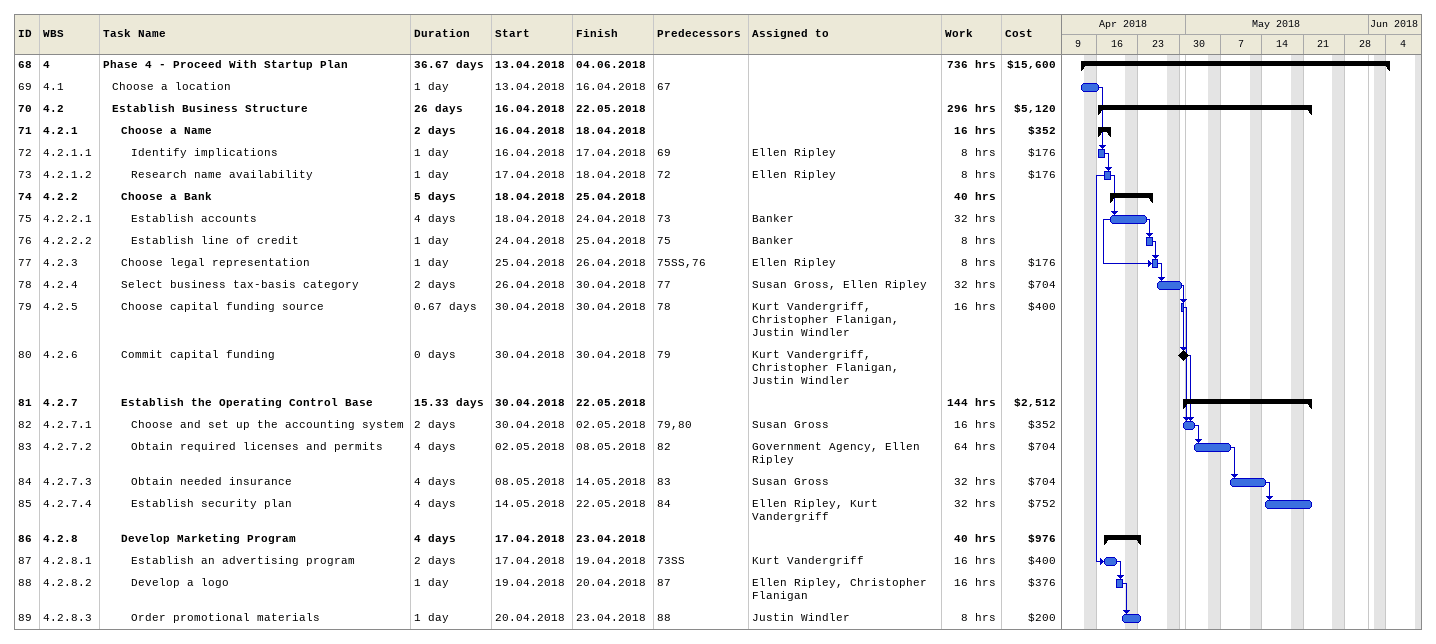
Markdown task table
| ID | WBS | Task | Duration | Start | Finish | Predecessors | Resources | Work (h) | Cost ($) |
|---|---|---|---|---|---|---|---|---|---|
| 68 | 4 | **Phase 4 - Proceed With Startup Plan** | 36.67d | 2018-04-13 | 2018-06-04 |  |  | 736 | 15600 |
| 69 | 4.1 | Choose a location | 1d | 2018-04-13 | 2018-04-16 | 67 |  |  |  |
| 70 | 4.2 | **Establish Business Structure** | 26d | 2018-04-16 | 2018-05-22 |  |  | 296 | 5120 |
| 71 | 4.2.1 | **Choose a Name** | 2d | 2018-04-16 | 2018-04-18 |  |  | 16 | 352 |
| 72 | 4.2.1.1 | Identify implications | 1d | 2018-04-16 | 2018-04-17 | 69 | Ellen Ripley | 8 | 176 |
| 73 | 4.2.1.2 | Research name availability | 1d | 2018-04-17 | 2018-04-18 | 72 | Ellen Ripley | 8 | 176 |
| 74 | 4.2.2 | **Choose a Bank** | 5d | 2018-04-18 | 2018-04-25 |  |  | 40 |  |
| 75 | 4.2.2.1 | Establish accounts | 4d | 2018-04-18 | 2018-04-24 | 73 | Banker | 32 |  |
| 76 | 4.2.2.2 | Establish line of credit | 1d | 2018-04-24 | 2018-04-25 | 75 | Banker | 8 |  |
| 77 | 4.2.3 | Choose legal representation | 1d | 2018-04-25 | 2018-04-26 | 75SS, 76 | Ellen Ripley | 8 | 176 |
| 78 | 4.2.4 | Select business tax-basis category | 2d | 2018-04-26 | 2018-04-30 | 77 | Susan Gross, Ellen Ripley | 32 | 704 |
| 79 | 4.2.5 | Choose capital funding source | 0.67d | 2018-04-30 | 2018-04-30 | 78 | Kurt Vandergriff, Christopher Flanigan, Justin Windler | 16 | 400 |
| 80 | 4.2.6 | Commit capital funding | 0d | 2018-04-30 | 2018-04-30 | 79 | Kurt Vandergriff, Christopher Flanigan, Justin Windler |  |  |
| 81 | 4.2.7 | **Establish the Operating Control Base** | 15.33d | 2018-04-30 | 2018-05-22 |  |  | 144 | 2512 |
| 82 | 4.2.7.1 | Choose and set up the accounting system | 2d | 2018-04-30 | 2018-05-02 | 79, 80 | Susan Gross | 16 | 352 |
| 83 | 4.2.7.2 | Obtain required licenses and permits | 4d | 2018-05-02 | 2018-05-08 | 82 | Government Agency, Ellen Ripley | 64 | 704 |
| 84 | 4.2.7.3 | Obtain needed insurance | 4d | 2018-05-08 | 2018-05-14 | 83 | Susan Gross | 32 | 704 |
| 85 | 4.2.7.4 | Establish security plan | 4d | 2018-05-14 | 2018-05-22 | 84 | Ellen Ripley, Kurt Vandergriff | 32 | 752 |
| 86 | 4.2.8 | **Develop Marketing Program** | 4d | 2018-04-17 | 2018-04-23 |  |  | 40 | 976 |
| 87 | 4.2.8.1 | Establish an advertising program | 2d | 2018-04-17 | 2018-04-19 | 73SS | Kurt Vandergriff | 16 | 400 |
| 88 | 4.2.8.2 | Develop a logo | 1d | 2018-04-19 | 2018-04-20 | 87 | Ellen Ripley, Christopher Flanigan | 16 | 376 |
| 89 | 4.2.8.3 | Order promotional materials | 1d | 2018-04-20 | 2018-04-23 | 88 | Justin Windler | 8 | 200 |
